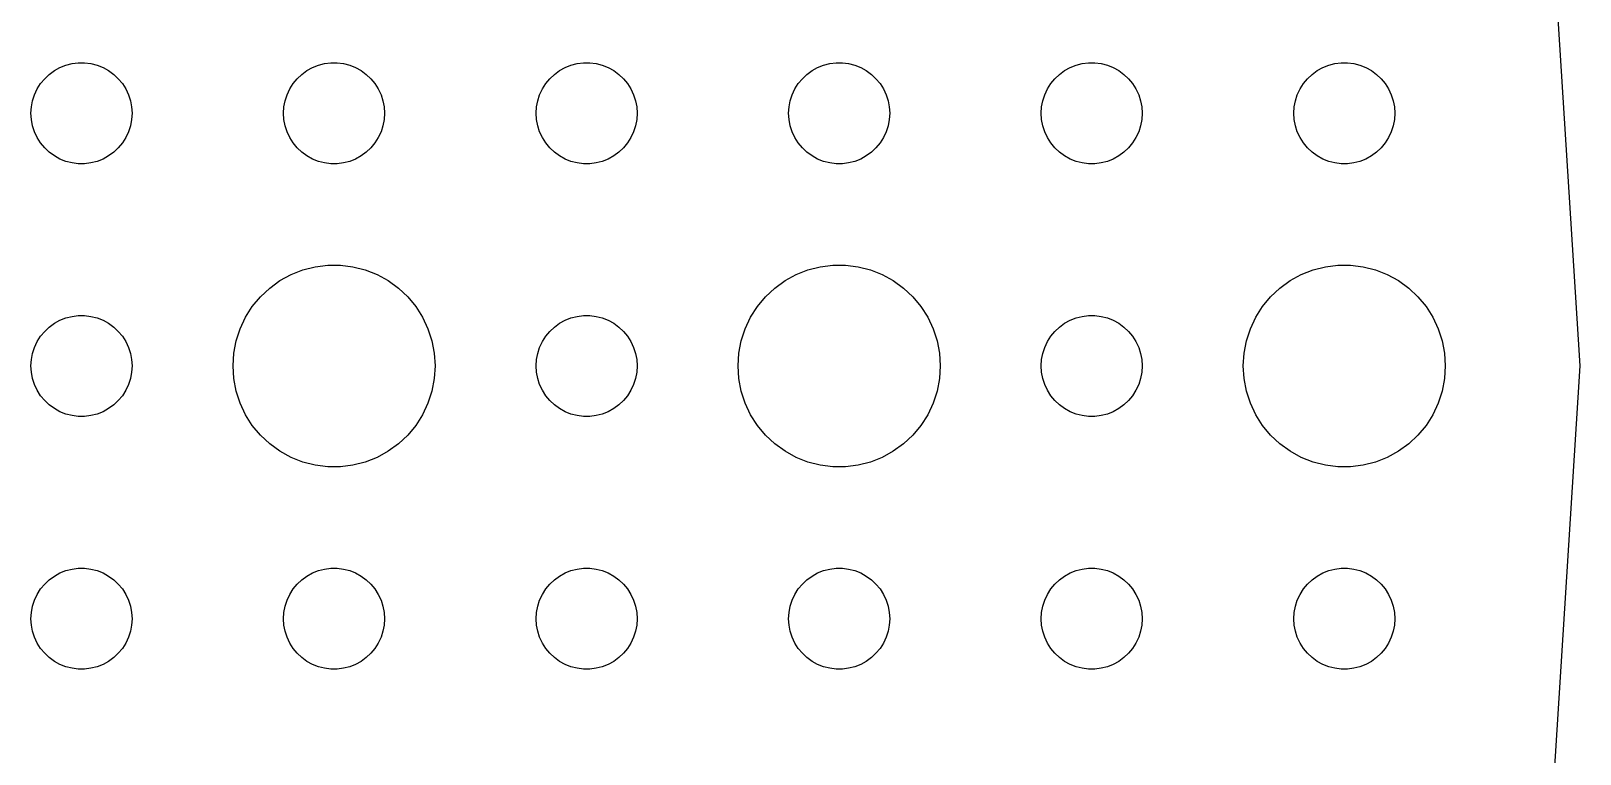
# Model space of a CAD drawing. Header units: metres. Extents: x -157 to 157, y -157 to 157.
# Drawn here: x 111 to 157, y -11.52 to 9.94 of the extents above; entities that cross this region are included whole.
import ezdxf

# ---------------------------------------------------------------- set-up
doc = ezdxf.new("R2010")
doc.units = ezdxf.units.M

msp = doc.modelspace()

# ---------------------------------------------------------------- linework, layer by layer
for p, q in [((157, 0), (155.762, 19.6773)), ((111.544, 8.65576), (111.696, 8.76648)), ((111.696, 8.76648), (111.861, 8.85724)), ((111.861, 8.85724), (112.036, 8.92657)), ((112.036, 8.92657), (112.219, 8.97342)), ((112.219, 8.97342), (112.406, 8.99704)), ((112.406, 8.99704), (112.594, 8.99704)), ((112.594, 8.99704), (112.781, 8.97342)), ((112.781, 8.97342), (112.964, 8.92657)), ((112.964, 8.92657), (113.139, 8.85724)), ((113.139, 8.85724), (113.304, 8.76648)), ((113.304, 8.76648), (113.456, 8.65576)), ((119.044, 8.65576), (119.196, 8.76648)), ((119.196, 8.76648), (119.361, 8.85724)), ((119.361, 8.85724), (119.536, 8.92657)), ((119.536, 8.92657), (119.719, 8.97342)), ((119.719, 8.97342), (119.906, 8.99704)), ((119.906, 8.99704), (120.094, 8.99704)), ((120.094, 8.99704), (120.281, 8.97342)), ((120.281, 8.97342), (120.464, 8.92657)), ((120.464, 8.92657), (120.639, 8.85724)), ((120.639, 8.85724), (120.804, 8.76648)), ((120.804, 8.76648), (120.956, 8.65576)), ((126.544, 8.65576), (126.696, 8.76648)), ((126.696, 8.76648), (126.861, 8.85724)), ((126.861, 8.85724), (127.036, 8.92657)), ((127.036, 8.92657), (127.219, 8.97342)), ((127.219, 8.97342), (127.406, 8.99704)), ((127.406, 8.99704), (127.594, 8.99704)), ((127.594, 8.99704), (127.781, 8.97342)), ((127.781, 8.97342), (127.964, 8.92657)), ((127.964, 8.92657), (128.139, 8.85724)), ((128.139, 8.85724), (128.304, 8.76648)), ((128.304, 8.76648), (128.456, 8.65576)), ((134.044, 8.65576), (134.196, 8.76648)), ((134.196, 8.76648), (134.361, 8.85724)), ((134.361, 8.85724), (134.536, 8.92657)), ((134.536, 8.92657), (134.719, 8.97342)), ((134.719, 8.97342), (134.906, 8.99704)), ((134.906, 8.99704), (135.094, 8.99704)), ((135.094, 8.99704), (135.281, 8.97342)), ((135.281, 8.97342), (135.464, 8.92657)), ((135.464, 8.92657), (135.639, 8.85724)), ((135.639, 8.85724), (135.804, 8.76648)), ((135.804, 8.76648), (135.956, 8.65576)), ((141.544, 8.65576), (141.696, 8.76648)), ((141.696, 8.76648), (141.861, 8.85724)), ((141.861, 8.85724), (142.036, 8.92657)), ((142.036, 8.92657), (142.219, 8.97342)), ((142.219, 8.97342), (142.406, 8.99704)), ((142.406, 8.99704), (142.594, 8.99704)), ((142.594, 8.99704), (142.781, 8.97342)), ((142.781, 8.97342), (142.964, 8.92657)), ((142.964, 8.92657), (143.139, 8.85724)), ((143.139, 8.85724), (143.304, 8.76648)), ((143.304, 8.76648), (143.456, 8.65576)), ((149.044, 8.65576), (149.196, 8.76648)), ((149.196, 8.76648), (149.361, 8.85724)), ((149.361, 8.85724), (149.536, 8.92657)), ((149.536, 8.92657), (149.719, 8.97342)), ((149.719, 8.97342), (149.906, 8.99704)), ((149.906, 8.99704), (150.094, 8.99704)), ((150.094, 8.99704), (150.281, 8.97342)), ((150.281, 8.97342), (150.464, 8.92657)), ((150.464, 8.92657), (150.639, 8.85724)), ((150.639, 8.85724), (150.804, 8.76648)), ((150.804, 8.76648), (150.956, 8.65576)), ((111.186, 8.22263), (111.286, 8.38167)), ((111.286, 8.38167), (111.407, 8.52681)), ((111.407, 8.52681), (111.544, 8.65576)), ((113.456, 8.65576), (113.593, 8.52681)), ((113.593, 8.52681), (113.714, 8.38167)), ((113.714, 8.38167), (113.814, 8.22263)), ((118.686, 8.22263), (118.786, 8.38167)), ((118.786, 8.38167), (118.907, 8.52681)), ((118.907, 8.52681), (119.044, 8.65576)), ((120.956, 8.65576), (121.093, 8.52681)), ((121.093, 8.52681), (121.214, 8.38167)), ((121.214, 8.38167), (121.314, 8.22263)), ((126.186, 8.22263), (126.286, 8.38167)), ((126.286, 8.38167), (126.407, 8.52681)), ((126.407, 8.52681), (126.544, 8.65576)), ((128.456, 8.65576), (128.593, 8.52681)), ((128.593, 8.52681), (128.714, 8.38167)), ((128.714, 8.38167), (128.814, 8.22263)), ((133.686, 8.22263), (133.786, 8.38167)), ((133.786, 8.38167), (133.907, 8.52681)), ((133.907, 8.52681), (134.044, 8.65576)), ((135.956, 8.65576), (136.093, 8.52681)), ((136.093, 8.52681), (136.214, 8.38167)), ((136.214, 8.38167), (136.314, 8.22263)), ((141.186, 8.22263), (141.286, 8.38167)), ((141.286, 8.38167), (141.407, 8.52681)), ((141.407, 8.52681), (141.544, 8.65576)), ((143.456, 8.65576), (143.593, 8.52681)), ((143.593, 8.52681), (143.714, 8.38167)), ((143.714, 8.38167), (143.814, 8.22263)), ((148.686, 8.22263), (148.786, 8.38167)), ((148.786, 8.38167), (148.907, 8.52681)), ((148.907, 8.52681), (149.044, 8.65576)), ((150.956, 8.65576), (151.093, 8.52681)), ((151.093, 8.52681), (151.214, 8.38167)), ((151.214, 8.38167), (151.314, 8.22263)), ((111.012, 7.68799), (111.047, 7.87303)), ((111.047, 7.87303), (111.105, 8.05219)), ((111.105, 8.05219), (111.186, 8.22263)), ((113.814, 8.22263), (113.895, 8.05219)), ((113.895, 8.05219), (113.953, 7.87303)), ((113.953, 7.87303), (113.988, 7.68799)), ((118.512, 7.68799), (118.547, 7.87303)), ((118.547, 7.87303), (118.605, 8.05219)), ((118.605, 8.05219), (118.686, 8.22263)), ((121.314, 8.22263), (121.395, 8.05219)), ((121.395, 8.05219), (121.453, 7.87303)), ((121.453, 7.87303), (121.488, 7.68799)), ((126.012, 7.68799), (126.047, 7.87303)), ((126.047, 7.87303), (126.105, 8.05219)), ((126.105, 8.05219), (126.186, 8.22263)), ((128.814, 8.22263), (128.895, 8.05219)), ((128.895, 8.05219), (128.953, 7.87303)), ((128.953, 7.87303), (128.988, 7.68799)), ((133.512, 7.68799), (133.547, 7.87303)), ((133.547, 7.87303), (133.605, 8.05219)), ((133.605, 8.05219), (133.686, 8.22263)), ((136.314, 8.22263), (136.395, 8.05219)), ((136.395, 8.05219), (136.453, 7.87303)), ((136.453, 7.87303), (136.488, 7.68799)), ((141.012, 7.68799), (141.047, 7.87303)), ((141.047, 7.87303), (141.105, 8.05219)), ((141.105, 8.05219), (141.186, 8.22263)), ((143.814, 8.22263), (143.895, 8.05219)), ((143.895, 8.05219), (143.953, 7.87303)), ((143.953, 7.87303), (143.988, 7.68799)), ((148.512, 7.68799), (148.547, 7.87303)), ((148.547, 7.87303), (148.605, 8.05219)), ((148.605, 8.05219), (148.686, 8.22263)), ((151.314, 8.22263), (151.395, 8.05219)), ((151.395, 8.05219), (151.453, 7.87303)), ((151.453, 7.87303), (151.488, 7.68799)), ((111, 7.5), (111.012, 7.68799)), ((111.012, 7.312), (111, 7.5)), ((113.988, 7.68799), (114, 7.5)), ((114, 7.5), (113.988, 7.312)), ((118.5, 7.5), (118.512, 7.68799)), ((118.512, 7.312), (118.5, 7.5)), ((121.488, 7.68799), (121.5, 7.5)), ((121.5, 7.5), (121.488, 7.312)), ((126, 7.5), (126.012, 7.68799)), ((126.012, 7.312), (126, 7.5)), ((128.988, 7.68799), (129, 7.5)), ((129, 7.5), (128.988, 7.312)), ((133.5, 7.5), (133.512, 7.68799)), ((133.512, 7.312), (133.5, 7.5)), ((136.488, 7.68799), (136.5, 7.5)), ((136.5, 7.5), (136.488, 7.312)), ((141, 7.5), (141.012, 7.68799)), ((141.012, 7.312), (141, 7.5)), ((143.988, 7.68799), (144, 7.5)), ((144, 7.5), (143.988, 7.312)), ((148.5, 7.5), (148.512, 7.68799)), ((148.512, 7.312), (148.5, 7.5)), ((151.488, 7.68799), (151.5, 7.5)), ((151.5, 7.5), (151.488, 7.312)), ((111.047, 7.12695), (111.012, 7.312)), ((111.105, 6.9478), (111.047, 7.12695)), ((111.186, 6.77736), (111.105, 6.9478)), ((113.895, 6.9478), (113.814, 6.77736)), ((113.953, 7.12695), (113.895, 6.9478)), ((113.988, 7.312), (113.953, 7.12695)), ((118.547, 7.12695), (118.512, 7.312)), ((118.605, 6.9478), (118.547, 7.12695)), ((118.686, 6.77736), (118.605, 6.9478)), ((121.395, 6.9478), (121.314, 6.77736)), ((121.453, 7.12695), (121.395, 6.9478)), ((121.488, 7.312), (121.453, 7.12695)), ((126.047, 7.12695), (126.012, 7.312)), ((126.105, 6.9478), (126.047, 7.12695)), ((126.186, 6.77736), (126.105, 6.9478)), ((128.895, 6.9478), (128.814, 6.77736)), ((128.953, 7.12695), (128.895, 6.9478)), ((128.988, 7.312), (128.953, 7.12695)), ((133.547, 7.12695), (133.512, 7.312)), ((133.605, 6.9478), (133.547, 7.12695)), ((133.686, 6.77736), (133.605, 6.9478)), ((136.395, 6.9478), (136.314, 6.77736)), ((136.453, 7.12695), (136.395, 6.9478)), ((136.488, 7.312), (136.453, 7.12695)), ((141.047, 7.12695), (141.012, 7.312)), ((141.105, 6.9478), (141.047, 7.12695)), ((141.186, 6.77736), (141.105, 6.9478)), ((143.895, 6.9478), (143.814, 6.77736)), ((143.953, 7.12695), (143.895, 6.9478)), ((143.988, 7.312), (143.953, 7.12695)), ((148.547, 7.12695), (148.512, 7.312)), ((148.605, 6.9478), (148.547, 7.12695)), ((148.686, 6.77736), (148.605, 6.9478)), ((151.395, 6.9478), (151.314, 6.77736)), ((151.453, 7.12695), (151.395, 6.9478)), ((151.488, 7.312), (151.453, 7.12695)), ((111.286, 6.61832), (111.186, 6.77736)), ((111.407, 6.47318), (111.286, 6.61832)), ((111.544, 6.34422), (111.407, 6.47318)), ((113.593, 6.47318), (113.456, 6.34422)), ((113.714, 6.61832), (113.593, 6.47318)), ((113.814, 6.77736), (113.714, 6.61832)), ((118.786, 6.61832), (118.686, 6.77736)), ((118.907, 6.47318), (118.786, 6.61832)), ((119.044, 6.34422), (118.907, 6.47318)), ((121.093, 6.47318), (120.956, 6.34422)), ((121.214, 6.61832), (121.093, 6.47318)), ((121.314, 6.77736), (121.214, 6.61832)), ((126.286, 6.61832), (126.186, 6.77736)), ((126.407, 6.47318), (126.286, 6.61832)), ((126.544, 6.34422), (126.407, 6.47318)), ((128.593, 6.47318), (128.456, 6.34422)), ((128.714, 6.61832), (128.593, 6.47318)), ((128.814, 6.77736), (128.714, 6.61832)), ((133.786, 6.61832), (133.686, 6.77736)), ((133.907, 6.47318), (133.786, 6.61832)), ((134.044, 6.34422), (133.907, 6.47318)), ((136.093, 6.47318), (135.956, 6.34422)), ((136.214, 6.61832), (136.093, 6.47318)), ((136.314, 6.77736), (136.214, 6.61832)), ((141.286, 6.61832), (141.186, 6.77736)), ((141.407, 6.47318), (141.286, 6.61832)), ((141.544, 6.34422), (141.407, 6.47318)), ((143.593, 6.47318), (143.456, 6.34422)), ((143.714, 6.61832), (143.593, 6.47318)), ((143.814, 6.77736), (143.714, 6.61832)), ((148.786, 6.61832), (148.686, 6.77736)), ((148.907, 6.47318), (148.786, 6.61832)), ((149.044, 6.34422), (148.907, 6.47318)), ((151.093, 6.47318), (150.956, 6.34422)), ((151.214, 6.61832), (151.093, 6.47318)), ((151.314, 6.77736), (151.214, 6.61832)), ((111.696, 6.23351), (111.544, 6.34422)), ((111.861, 6.14275), (111.696, 6.23351)), ((112.036, 6.07341), (111.861, 6.14275)), ((112.219, 6.02657), (112.036, 6.07341)), ((112.406, 6.00294), (112.219, 6.02657)), ((112.594, 6.00294), (112.406, 6.00294)), ((112.781, 6.02657), (112.594, 6.00294)), ((112.964, 6.07341), (112.781, 6.02657)), ((113.139, 6.14275), (112.964, 6.07341)), ((113.304, 6.23351), (113.139, 6.14275)), ((113.456, 6.34422), (113.304, 6.23351)), ((119.196, 6.23351), (119.044, 6.34422)), ((119.361, 6.14275), (119.196, 6.23351)), ((119.536, 6.07341), (119.361, 6.14275)), ((119.719, 6.02657), (119.536, 6.07341)), ((119.906, 6.00294), (119.719, 6.02657)), ((120.094, 6.00294), (119.906, 6.00294)), ((120.281, 6.02657), (120.094, 6.00294)), ((120.464, 6.07341), (120.281, 6.02657)), ((120.639, 6.14275), (120.464, 6.07341)), ((120.804, 6.23351), (120.639, 6.14275)), ((120.956, 6.34422), (120.804, 6.23351)), ((126.696, 6.23351), (126.544, 6.34422)), ((126.861, 6.14275), (126.696, 6.23351)), ((127.036, 6.07341), (126.861, 6.14275)), ((127.219, 6.02657), (127.036, 6.07341)), ((127.406, 6.00294), (127.219, 6.02657)), ((127.594, 6.00294), (127.406, 6.00294)), ((127.781, 6.02657), (127.594, 6.00294)), ((127.964, 6.07341), (127.781, 6.02657)), ((128.139, 6.14275), (127.964, 6.07341)), ((128.304, 6.23351), (128.139, 6.14275)), ((128.456, 6.34422), (128.304, 6.23351)), ((134.196, 6.23351), (134.044, 6.34422)), ((134.361, 6.14275), (134.196, 6.23351)), ((134.536, 6.07341), (134.361, 6.14275)), ((134.719, 6.02657), (134.536, 6.07341)), ((134.906, 6.00294), (134.719, 6.02657)), ((135.094, 6.00294), (134.906, 6.00294)), ((135.281, 6.02657), (135.094, 6.00294)), ((135.464, 6.07341), (135.281, 6.02657)), ((135.639, 6.14275), (135.464, 6.07341)), ((135.804, 6.23351), (135.639, 6.14275)), ((135.956, 6.34422), (135.804, 6.23351)), ((141.696, 6.23351), (141.544, 6.34422)), ((141.861, 6.14275), (141.696, 6.23351)), ((142.036, 6.07341), (141.861, 6.14275)), ((142.219, 6.02657), (142.036, 6.07341)), ((142.406, 6.00294), (142.219, 6.02657)), ((142.594, 6.00294), (142.406, 6.00294)), ((142.781, 6.02657), (142.594, 6.00294)), ((142.964, 6.07341), (142.781, 6.02657)), ((143.139, 6.14275), (142.964, 6.07341)), ((143.304, 6.23351), (143.139, 6.14275)), ((143.456, 6.34422), (143.304, 6.23351)), ((149.196, 6.23351), (149.044, 6.34422)), ((149.361, 6.14275), (149.196, 6.23351)), ((149.536, 6.07341), (149.361, 6.14275)), ((149.719, 6.02657), (149.536, 6.07341)), ((149.906, 6.00294), (149.719, 6.02657)), ((150.094, 6.00294), (149.906, 6.00294)), ((150.281, 6.02657), (150.094, 6.00294)), ((150.464, 6.07341), (150.281, 6.02657)), ((150.639, 6.14275), (150.464, 6.07341)), ((150.804, 6.23351), (150.639, 6.14275)), ((150.956, 6.34422), (150.804, 6.23351)), ((118.723, 2.71448), (119.073, 2.85316)), ((119.073, 2.85316), (119.438, 2.94685)), ((119.438, 2.94685), (119.812, 2.99408)), ((119.812, 2.99408), (120.188, 2.99408)), ((120.188, 2.99408), (120.562, 2.94685)), ((120.562, 2.94685), (120.927, 2.85316)), ((120.927, 2.85316), (121.277, 2.71448)), ((133.723, 2.71448), (134.073, 2.85316)), ((134.073, 2.85316), (134.438, 2.94685)), ((134.438, 2.94685), (134.812, 2.99408)), ((134.812, 2.99408), (135.188, 2.99408)), ((135.188, 2.99408), (135.562, 2.94685)), ((135.562, 2.94685), (135.927, 2.85316)), ((135.927, 2.85316), (136.277, 2.71448)), ((148.723, 2.71448), (149.073, 2.85316)), ((149.073, 2.85316), (149.438, 2.94685)), ((149.438, 2.94685), (149.812, 2.99408)), ((149.812, 2.99408), (150.188, 2.99408)), ((150.188, 2.99408), (150.562, 2.94685)), ((150.562, 2.94685), (150.927, 2.85316)), ((150.927, 2.85316), (151.277, 2.71448)), ((117.813, 2.05363), (118.088, 2.31154)), ((118.088, 2.31154), (118.393, 2.53297)), ((118.393, 2.53297), (118.723, 2.71448)), ((121.277, 2.71448), (121.607, 2.53297)), ((121.607, 2.53297), (121.912, 2.31154)), ((121.912, 2.31154), (122.187, 2.05363)), ((132.813, 2.05363), (133.088, 2.31154)), ((133.088, 2.31154), (133.393, 2.53297)), ((133.393, 2.53297), (133.723, 2.71448)), ((136.277, 2.71448), (136.607, 2.53297)), ((136.607, 2.53297), (136.912, 2.31154)), ((136.912, 2.31154), (137.187, 2.05363)), ((147.813, 2.05363), (148.088, 2.31154)), ((148.088, 2.31154), (148.393, 2.53297)), ((148.393, 2.53297), (148.723, 2.71448)), ((151.277, 2.71448), (151.607, 2.53297)), ((151.607, 2.53297), (151.912, 2.31154)), ((151.912, 2.31154), (152.187, 2.05363)), ((117.573, 1.76335), (117.813, 2.05363)), ((122.187, 2.05363), (122.427, 1.76335)), ((132.573, 1.76335), (132.813, 2.05363)), ((137.187, 2.05363), (137.427, 1.76335)), ((147.573, 1.76335), (147.813, 2.05363)), ((152.187, 2.05363), (152.427, 1.76335)), ((111.861, 1.35724), (112.036, 1.42657)), ((112.036, 1.42657), (112.219, 1.47342)), ((112.219, 1.47342), (112.406, 1.49704)), ((112.406, 1.49704), (112.594, 1.49704)), ((112.594, 1.49704), (112.781, 1.47342)), ((112.781, 1.47342), (112.964, 1.42657)), ((112.964, 1.42657), (113.139, 1.35724)), ((117.211, 1.10437), (117.371, 1.44525)), ((117.371, 1.44525), (117.573, 1.76335)), ((122.427, 1.76335), (122.629, 1.44525)), ((122.629, 1.44525), (122.789, 1.10437)), ((126.861, 1.35724), (127.036, 1.42657)), ((127.036, 1.42657), (127.219, 1.47342)), ((127.219, 1.47342), (127.406, 1.49704)), ((127.406, 1.49704), (127.594, 1.49704)), ((127.594, 1.49704), (127.781, 1.47342)), ((127.781, 1.47342), (127.964, 1.42657)), ((127.964, 1.42657), (128.139, 1.35724)), ((132.211, 1.10437), (132.371, 1.44525)), ((132.371, 1.44525), (132.573, 1.76335)), ((137.427, 1.76335), (137.629, 1.44525)), ((137.629, 1.44525), (137.789, 1.10437)), ((141.861, 1.35724), (142.036, 1.42657)), ((142.036, 1.42657), (142.219, 1.47342)), ((142.219, 1.47342), (142.406, 1.49704)), ((142.406, 1.49704), (142.594, 1.49704)), ((142.594, 1.49704), (142.781, 1.47342)), ((142.781, 1.47342), (142.964, 1.42657)), ((142.964, 1.42657), (143.139, 1.35724)), ((147.211, 1.10437), (147.371, 1.44525)), ((147.371, 1.44525), (147.573, 1.76335)), ((152.427, 1.76335), (152.629, 1.44525)), ((152.629, 1.44525), (152.789, 1.10437)), ((111.286, 0.88167), (111.407, 1.02681)), ((111.407, 1.02681), (111.544, 1.15576)), ((111.544, 1.15576), (111.696, 1.26648)), ((111.696, 1.26648), (111.861, 1.35724)), ((113.139, 1.35724), (113.304, 1.26648)), ((113.304, 1.26648), (113.456, 1.15576)), ((113.456, 1.15576), (113.593, 1.02681)), ((113.593, 1.02681), (113.714, 0.88167)), ((117.094, 0.74606), (117.211, 1.10437)), ((122.789, 1.10437), (122.906, 0.74606)), ((126.286, 0.88167), (126.407, 1.02681)), ((126.407, 1.02681), (126.544, 1.15576)), ((126.544, 1.15576), (126.696, 1.26648)), ((126.696, 1.26648), (126.861, 1.35724)), ((128.139, 1.35724), (128.304, 1.26648)), ((128.304, 1.26648), (128.456, 1.15576)), ((128.456, 1.15576), (128.593, 1.02681)), ((128.593, 1.02681), (128.714, 0.88167)), ((132.094, 0.74606), (132.211, 1.10437)), ((137.789, 1.10437), (137.906, 0.74606)), ((141.286, 0.88167), (141.407, 1.02681)), ((141.407, 1.02681), (141.544, 1.15576)), ((141.544, 1.15576), (141.696, 1.26648)), ((141.696, 1.26648), (141.861, 1.35724)), ((143.139, 1.35724), (143.304, 1.26648)), ((143.304, 1.26648), (143.456, 1.15576)), ((143.456, 1.15576), (143.593, 1.02681)), ((143.593, 1.02681), (143.714, 0.88167)), ((147.094, 0.74606), (147.211, 1.10437)), ((152.789, 1.10437), (152.906, 0.74606)), ((111.047, 0.37303), (111.105, 0.55219)), ((111.105, 0.55219), (111.186, 0.72263)), ((111.186, 0.72263), (111.286, 0.88167)), ((113.714, 0.88167), (113.814, 0.72263)), ((113.814, 0.72263), (113.895, 0.55219)), ((113.895, 0.55219), (113.953, 0.37303)), ((117.024, 0.37599), (117.094, 0.74606)), ((122.906, 0.74606), (122.976, 0.37599)), ((126.047, 0.37303), (126.105, 0.55219)), ((126.105, 0.55219), (126.186, 0.72263)), ((126.186, 0.72263), (126.286, 0.88167)), ((128.714, 0.88167), (128.814, 0.72263)), ((128.814, 0.72263), (128.895, 0.55219)), ((128.895, 0.55219), (128.953, 0.37303)), ((132.024, 0.37599), (132.094, 0.74606)), ((137.906, 0.74606), (137.976, 0.37599)), ((141.047, 0.37303), (141.105, 0.55219)), ((141.105, 0.55219), (141.186, 0.72263)), ((141.186, 0.72263), (141.286, 0.88167)), ((143.714, 0.88167), (143.814, 0.72263)), ((143.814, 0.72263), (143.895, 0.55219)), ((143.895, 0.55219), (143.953, 0.37303)), ((147.024, 0.37599), (147.094, 0.74606)), ((152.906, 0.74606), (152.976, 0.37599)), ((111, 0), (111.012, 0.18799)), ((111.012, -0.18799), (111, 0)), ((111.012, 0.18799), (111.047, 0.37303)), ((113.953, 0.37303), (113.988, 0.18799)), ((113.988, 0.18799), (114, 0)), ((114, 0), (113.988, -0.18799)), ((117, 0), (117.024, 0.37599)), ((117.024, -0.37599), (117, 0)), ((122.976, 0.37599), (123, 0)), ((123, 0), (122.976, -0.37599)), ((126, 0), (126.012, 0.18799)), ((126.012, -0.18799), (126, 0)), ((126.012, 0.18799), (126.047, 0.37303)), ((128.953, 0.37303), (128.988, 0.18799)), ((128.988, 0.18799), (129, 0)), ((129, 0), (128.988, -0.18799)), ((132, 0), (132.024, 0.37599)), ((132.024, -0.37599), (132, 0)), ((137.976, 0.37599), (138, 0)), ((138, 0), (137.976, -0.37599)), ((141, 0), (141.012, 0.18799)), ((141.012, -0.18799), (141, 0)), ((141.012, 0.18799), (141.047, 0.37303)), ((143.953, 0.37303), (143.988, 0.18799)), ((143.988, 0.18799), (144, 0)), ((144, 0), (143.988, -0.18799)), ((147, 0), (147.024, 0.37599)), ((147.024, -0.37599), (147, 0)), ((152.976, 0.37599), (153, 0)), ((153, 0), (152.976, -0.37599)), ((155.762, -19.6773), (157, 0)), ((111.047, -0.37303), (111.012, -0.18799)), ((111.105, -0.55219), (111.047, -0.37303)), ((113.953, -0.37303), (113.895, -0.55219)), ((113.988, -0.18799), (113.953, -0.37303)), ((117.094, -0.74606), (117.024, -0.37599)), ((122.976, -0.37599), (122.906, -0.74606)), ((126.047, -0.37303), (126.012, -0.18799)), ((126.105, -0.55219), (126.047, -0.37303)), ((128.953, -0.37303), (128.895, -0.55219)), ((128.988, -0.18799), (128.953, -0.37303)), ((132.094, -0.74606), (132.024, -0.37599)), ((137.976, -0.37599), (137.906, -0.74606)), ((141.047, -0.37303), (141.012, -0.18799)), ((141.105, -0.55219), (141.047, -0.37303)), ((143.953, -0.37303), (143.895, -0.55219)), ((143.988, -0.18799), (143.953, -0.37303)), ((147.094, -0.74606), (147.024, -0.37599)), ((152.976, -0.37599), (152.906, -0.74606)), ((111.186, -0.72263), (111.105, -0.55219)), ((111.286, -0.88167), (111.186, -0.72263)), ((111.407, -1.02681), (111.286, -0.88167)), ((113.714, -0.88167), (113.593, -1.02681)), ((113.814, -0.72263), (113.714, -0.88167)), ((113.895, -0.55219), (113.814, -0.72263)), ((117.211, -1.10437), (117.094, -0.74606)), ((122.906, -0.74606), (122.789, -1.10437)), ((126.186, -0.72263), (126.105, -0.55219)), ((126.286, -0.88167), (126.186, -0.72263)), ((126.407, -1.02681), (126.286, -0.88167)), ((128.714, -0.88167), (128.593, -1.02681)), ((128.814, -0.72263), (128.714, -0.88167)), ((128.895, -0.55219), (128.814, -0.72263)), ((132.211, -1.10437), (132.094, -0.74606)), ((137.906, -0.74606), (137.789, -1.10437)), ((141.186, -0.72263), (141.105, -0.55219)), ((141.286, -0.88167), (141.186, -0.72263)), ((141.407, -1.02681), (141.286, -0.88167)), ((143.714, -0.88167), (143.593, -1.02681)), ((143.814, -0.72263), (143.714, -0.88167)), ((143.895, -0.55219), (143.814, -0.72263)), ((147.211, -1.10437), (147.094, -0.74606)), ((152.906, -0.74606), (152.789, -1.10437)), ((111.544, -1.15576), (111.407, -1.02681)), ((111.696, -1.26648), (111.544, -1.15576)), ((111.861, -1.35724), (111.696, -1.26648)), ((112.036, -1.42657), (111.861, -1.35724)), ((113.139, -1.35724), (112.964, -1.42657)), ((113.304, -1.26648), (113.139, -1.35724)), ((113.456, -1.15576), (113.304, -1.26648)), ((113.593, -1.02681), (113.456, -1.15576)), ((117.371, -1.44525), (117.211, -1.10437)), ((122.789, -1.10437), (122.629, -1.44525)), ((126.544, -1.15576), (126.407, -1.02681)), ((126.696, -1.26648), (126.544, -1.15576)), ((126.861, -1.35724), (126.696, -1.26648)), ((127.036, -1.42657), (126.861, -1.35724)), ((128.139, -1.35724), (127.964, -1.42657)), ((128.304, -1.26648), (128.139, -1.35724)), ((128.456, -1.15576), (128.304, -1.26648)), ((128.593, -1.02681), (128.456, -1.15576)), ((132.371, -1.44525), (132.211, -1.10437)), ((137.789, -1.10437), (137.629, -1.44525)), ((141.544, -1.15576), (141.407, -1.02681)), ((141.696, -1.26648), (141.544, -1.15576)), ((141.861, -1.35724), (141.696, -1.26648)), ((142.036, -1.42657), (141.861, -1.35724)), ((143.139, -1.35724), (142.964, -1.42657)), ((143.304, -1.26648), (143.139, -1.35724)), ((143.456, -1.15576), (143.304, -1.26648)), ((143.593, -1.02681), (143.456, -1.15576)), ((147.371, -1.44525), (147.211, -1.10437)), ((152.789, -1.10437), (152.629, -1.44525)), ((112.219, -1.47342), (112.036, -1.42657)), ((112.406, -1.49704), (112.219, -1.47342)), ((112.594, -1.49704), (112.406, -1.49704)), ((112.781, -1.47342), (112.594, -1.49704)), ((112.964, -1.42657), (112.781, -1.47342)), ((117.573, -1.76335), (117.371, -1.44525)), ((117.813, -2.05363), (117.573, -1.76335)), ((122.427, -1.76335), (122.187, -2.05363)), ((122.629, -1.44525), (122.427, -1.76335)), ((127.219, -1.47342), (127.036, -1.42657)), ((127.406, -1.49704), (127.219, -1.47342)), ((127.594, -1.49704), (127.406, -1.49704)), ((127.781, -1.47342), (127.594, -1.49704)), ((127.964, -1.42657), (127.781, -1.47342)), ((132.573, -1.76335), (132.371, -1.44525)), ((132.813, -2.05363), (132.573, -1.76335)), ((137.427, -1.76335), (137.187, -2.05363)), ((137.629, -1.44525), (137.427, -1.76335)), ((142.219, -1.47342), (142.036, -1.42657)), ((142.406, -1.49704), (142.219, -1.47342)), ((142.594, -1.49704), (142.406, -1.49704)), ((142.781, -1.47342), (142.594, -1.49704)), ((142.964, -1.42657), (142.781, -1.47342)), ((147.573, -1.76335), (147.371, -1.44525)), ((147.813, -2.05363), (147.573, -1.76335)), ((152.427, -1.76335), (152.187, -2.05363)), ((152.629, -1.44525), (152.427, -1.76335)), ((118.088, -2.31154), (117.813, -2.05363)), ((122.187, -2.05363), (121.912, -2.31154)), ((133.088, -2.31154), (132.813, -2.05363)), ((137.187, -2.05363), (136.912, -2.31154)), ((148.088, -2.31154), (147.813, -2.05363)), ((152.187, -2.05363), (151.912, -2.31154)), ((118.393, -2.53297), (118.088, -2.31154)), ((118.723, -2.71448), (118.393, -2.53297)), ((119.073, -2.85316), (118.723, -2.71448)), ((121.277, -2.71448), (120.927, -2.85316)), ((121.607, -2.53297), (121.277, -2.71448)), ((121.912, -2.31154), (121.607, -2.53297)), ((133.393, -2.53297), (133.088, -2.31154)), ((133.723, -2.71448), (133.393, -2.53297)), ((134.073, -2.85316), (133.723, -2.71448)), ((136.277, -2.71448), (135.927, -2.85316)), ((136.607, -2.53297), (136.277, -2.71448)), ((136.912, -2.31154), (136.607, -2.53297)), ((148.393, -2.53297), (148.088, -2.31154)), ((148.723, -2.71448), (148.393, -2.53297)), ((149.073, -2.85316), (148.723, -2.71448)), ((151.277, -2.71448), (150.927, -2.85316)), ((151.607, -2.53297), (151.277, -2.71448)), ((151.912, -2.31154), (151.607, -2.53297)), ((119.438, -2.94685), (119.073, -2.85316)), ((119.812, -2.99408), (119.438, -2.94685)), ((120.188, -2.99408), (119.812, -2.99408)), ((120.562, -2.94685), (120.188, -2.99408)), ((120.927, -2.85316), (120.562, -2.94685)), ((134.438, -2.94685), (134.073, -2.85316)), ((134.812, -2.99408), (134.438, -2.94685)), ((135.188, -2.99408), (134.812, -2.99408)), ((135.562, -2.94685), (135.188, -2.99408)), ((135.927, -2.85316), (135.562, -2.94685)), ((149.438, -2.94685), (149.073, -2.85316)), ((149.812, -2.99408), (149.438, -2.94685)), ((150.188, -2.99408), (149.812, -2.99408)), ((150.562, -2.94685), (150.188, -2.99408)), ((150.927, -2.85316), (150.562, -2.94685)), ((111.407, -6.47318), (111.544, -6.34422)), ((111.544, -6.34422), (111.696, -6.23351)), ((111.696, -6.23351), (111.861, -6.14275)), ((111.861, -6.14275), (112.036, -6.07341)), ((112.036, -6.07341), (112.219, -6.02657)), ((112.219, -6.02657), (112.406, -6.00294)), ((112.406, -6.00294), (112.594, -6.00294)), ((112.594, -6.00294), (112.781, -6.02657)), ((112.781, -6.02657), (112.964, -6.07341)), ((112.964, -6.07341), (113.139, -6.14275)), ((113.139, -6.14275), (113.304, -6.23351)), ((113.304, -6.23351), (113.456, -6.34422)), ((113.456, -6.34422), (113.593, -6.47318)), ((118.907, -6.47318), (119.044, -6.34422)), ((119.044, -6.34422), (119.196, -6.23351)), ((119.196, -6.23351), (119.361, -6.14275)), ((119.361, -6.14275), (119.536, -6.07341)), ((119.536, -6.07341), (119.719, -6.02657)), ((119.719, -6.02657), (119.906, -6.00294)), ((119.906, -6.00294), (120.094, -6.00294)), ((120.094, -6.00294), (120.281, -6.02657)), ((120.281, -6.02657), (120.464, -6.07341)), ((120.464, -6.07341), (120.639, -6.14275)), ((120.639, -6.14275), (120.804, -6.23351)), ((120.804, -6.23351), (120.956, -6.34422)), ((120.956, -6.34422), (121.093, -6.47318)), ((126.407, -6.47318), (126.544, -6.34422)), ((126.544, -6.34422), (126.696, -6.23351)), ((126.696, -6.23351), (126.861, -6.14275)), ((126.861, -6.14275), (127.036, -6.07341)), ((127.036, -6.07341), (127.219, -6.02657)), ((127.219, -6.02657), (127.406, -6.00294)), ((127.406, -6.00294), (127.594, -6.00294)), ((127.594, -6.00294), (127.781, -6.02657)), ((127.781, -6.02657), (127.964, -6.07341)), ((127.964, -6.07341), (128.139, -6.14275)), ((128.139, -6.14275), (128.304, -6.23351)), ((128.304, -6.23351), (128.456, -6.34422)), ((128.456, -6.34422), (128.593, -6.47318)), ((133.907, -6.47318), (134.044, -6.34422)), ((134.044, -6.34422), (134.196, -6.23351)), ((134.196, -6.23351), (134.361, -6.14275)), ((134.361, -6.14275), (134.536, -6.07341)), ((134.536, -6.07341), (134.719, -6.02657)), ((134.719, -6.02657), (134.906, -6.00294)), ((134.906, -6.00294), (135.094, -6.00294)), ((135.094, -6.00294), (135.281, -6.02657)), ((135.281, -6.02657), (135.464, -6.07341)), ((135.464, -6.07341), (135.639, -6.14275)), ((135.639, -6.14275), (135.804, -6.23351)), ((135.804, -6.23351), (135.956, -6.34422)), ((135.956, -6.34422), (136.093, -6.47318)), ((141.407, -6.47318), (141.544, -6.34422)), ((141.544, -6.34422), (141.696, -6.23351)), ((141.696, -6.23351), (141.861, -6.14275)), ((141.861, -6.14275), (142.036, -6.07341)), ((142.036, -6.07341), (142.219, -6.02657)), ((142.219, -6.02657), (142.406, -6.00294)), ((142.406, -6.00294), (142.594, -6.00294)), ((142.594, -6.00294), (142.781, -6.02657)), ((142.781, -6.02657), (142.964, -6.07341)), ((142.964, -6.07341), (143.139, -6.14275)), ((143.139, -6.14275), (143.304, -6.23351)), ((143.304, -6.23351), (143.456, -6.34422)), ((143.456, -6.34422), (143.593, -6.47318)), ((148.907, -6.47318), (149.044, -6.34422)), ((149.044, -6.34422), (149.196, -6.23351)), ((149.196, -6.23351), (149.361, -6.14275)), ((149.361, -6.14275), (149.536, -6.07341)), ((149.536, -6.07341), (149.719, -6.02657)), ((149.719, -6.02657), (149.906, -6.00294)), ((149.906, -6.00294), (150.094, -6.00294)), ((150.094, -6.00294), (150.281, -6.02657)), ((150.281, -6.02657), (150.464, -6.07341)), ((150.464, -6.07341), (150.639, -6.14275)), ((150.639, -6.14275), (150.804, -6.23351)), ((150.804, -6.23351), (150.956, -6.34422)), ((150.956, -6.34422), (151.093, -6.47318)), ((111.105, -6.9478), (111.186, -6.77736)), ((111.186, -6.77736), (111.286, -6.61832)), ((111.286, -6.61832), (111.407, -6.47318)), ((113.593, -6.47318), (113.714, -6.61832)), ((113.714, -6.61832), (113.814, -6.77736)), ((113.814, -6.77736), (113.895, -6.9478)), ((118.605, -6.9478), (118.686, -6.77736)), ((118.686, -6.77736), (118.786, -6.61832)), ((118.786, -6.61832), (118.907, -6.47318)), ((121.093, -6.47318), (121.214, -6.61832)), ((121.214, -6.61832), (121.314, -6.77736)), ((121.314, -6.77736), (121.395, -6.9478)), ((126.105, -6.9478), (126.186, -6.77736)), ((126.186, -6.77736), (126.286, -6.61832)), ((126.286, -6.61832), (126.407, -6.47318)), ((128.593, -6.47318), (128.714, -6.61832)), ((128.714, -6.61832), (128.814, -6.77736)), ((128.814, -6.77736), (128.895, -6.9478)), ((133.605, -6.9478), (133.686, -6.77736)), ((133.686, -6.77736), (133.786, -6.61832)), ((133.786, -6.61832), (133.907, -6.47318)), ((136.093, -6.47318), (136.214, -6.61832)), ((136.214, -6.61832), (136.314, -6.77736)), ((136.314, -6.77736), (136.395, -6.9478)), ((141.105, -6.9478), (141.186, -6.77736)), ((141.186, -6.77736), (141.286, -6.61832)), ((141.286, -6.61832), (141.407, -6.47318)), ((143.593, -6.47318), (143.714, -6.61832)), ((143.714, -6.61832), (143.814, -6.77736)), ((143.814, -6.77736), (143.895, -6.9478)), ((148.605, -6.9478), (148.686, -6.77736)), ((148.686, -6.77736), (148.786, -6.61832)), ((148.786, -6.61832), (148.907, -6.47318)), ((151.093, -6.47318), (151.214, -6.61832)), ((151.214, -6.61832), (151.314, -6.77736)), ((151.314, -6.77736), (151.395, -6.9478)), ((111, -7.5), (111.012, -7.312)), ((111.012, -7.312), (111.047, -7.12695)), ((111.047, -7.12695), (111.105, -6.9478)), ((113.895, -6.9478), (113.953, -7.12695)), ((113.953, -7.12695), (113.988, -7.312)), ((113.988, -7.312), (114, -7.5)), ((118.5, -7.5), (118.512, -7.312)), ((118.512, -7.312), (118.547, -7.12695)), ((118.547, -7.12695), (118.605, -6.9478)), ((121.395, -6.9478), (121.453, -7.12695)), ((121.453, -7.12695), (121.488, -7.312)), ((121.488, -7.312), (121.5, -7.5)), ((126, -7.5), (126.012, -7.312)), ((126.012, -7.312), (126.047, -7.12695)), ((126.047, -7.12695), (126.105, -6.9478)), ((128.895, -6.9478), (128.953, -7.12695)), ((128.953, -7.12695), (128.988, -7.312)), ((128.988, -7.312), (129, -7.5)), ((133.5, -7.5), (133.512, -7.312)), ((133.512, -7.312), (133.547, -7.12695)), ((133.547, -7.12695), (133.605, -6.9478)), ((136.395, -6.9478), (136.453, -7.12695)), ((136.453, -7.12695), (136.488, -7.312)), ((136.488, -7.312), (136.5, -7.5)), ((141, -7.5), (141.012, -7.312)), ((141.012, -7.312), (141.047, -7.12695)), ((141.047, -7.12695), (141.105, -6.9478)), ((143.895, -6.9478), (143.953, -7.12695)), ((143.953, -7.12695), (143.988, -7.312)), ((143.988, -7.312), (144, -7.5)), ((148.5, -7.5), (148.512, -7.312)), ((148.512, -7.312), (148.547, -7.12695)), ((148.547, -7.12695), (148.605, -6.9478)), ((151.395, -6.9478), (151.453, -7.12695)), ((151.453, -7.12695), (151.488, -7.312)), ((151.488, -7.312), (151.5, -7.5)), ((111.012, -7.68799), (111, -7.5)), ((111.047, -7.87303), (111.012, -7.68799)), ((113.988, -7.68799), (113.953, -7.87303)), ((114, -7.5), (113.988, -7.68799)), ((118.512, -7.68799), (118.5, -7.5)), ((118.547, -7.87303), (118.512, -7.68799)), ((121.488, -7.68799), (121.453, -7.87303)), ((121.5, -7.5), (121.488, -7.68799)), ((126.012, -7.68799), (126, -7.5)), ((126.047, -7.87303), (126.012, -7.68799)), ((128.988, -7.68799), (128.953, -7.87303)), ((129, -7.5), (128.988, -7.68799)), ((133.512, -7.68799), (133.5, -7.5)), ((133.547, -7.87303), (133.512, -7.68799)), ((136.488, -7.68799), (136.453, -7.87303)), ((136.5, -7.5), (136.488, -7.68799)), ((141.012, -7.68799), (141, -7.5)), ((141.047, -7.87303), (141.012, -7.68799)), ((143.988, -7.68799), (143.953, -7.87303)), ((144, -7.5), (143.988, -7.68799)), ((148.512, -7.68799), (148.5, -7.5)), ((148.547, -7.87303), (148.512, -7.68799)), ((151.488, -7.68799), (151.453, -7.87303)), ((151.5, -7.5), (151.488, -7.68799)), ((111.105, -8.05219), (111.047, -7.87303)), ((111.186, -8.22263), (111.105, -8.05219)), ((111.286, -8.38167), (111.186, -8.22263)), ((113.814, -8.22263), (113.714, -8.38167)), ((113.895, -8.05219), (113.814, -8.22263)), ((113.953, -7.87303), (113.895, -8.05219)), ((118.605, -8.05219), (118.547, -7.87303)), ((118.686, -8.22263), (118.605, -8.05219)), ((118.786, -8.38167), (118.686, -8.22263)), ((121.314, -8.22263), (121.214, -8.38167)), ((121.395, -8.05219), (121.314, -8.22263)), ((121.453, -7.87303), (121.395, -8.05219)), ((126.105, -8.05219), (126.047, -7.87303)), ((126.186, -8.22263), (126.105, -8.05219)), ((126.286, -8.38167), (126.186, -8.22263)), ((128.814, -8.22263), (128.714, -8.38167)), ((128.895, -8.05219), (128.814, -8.22263)), ((128.953, -7.87303), (128.895, -8.05219)), ((133.605, -8.05219), (133.547, -7.87303)), ((133.686, -8.22263), (133.605, -8.05219)), ((133.786, -8.38167), (133.686, -8.22263)), ((136.314, -8.22263), (136.214, -8.38167)), ((136.395, -8.05219), (136.314, -8.22263)), ((136.453, -7.87303), (136.395, -8.05219)), ((141.105, -8.05219), (141.047, -7.87303)), ((141.186, -8.22263), (141.105, -8.05219)), ((141.286, -8.38167), (141.186, -8.22263)), ((143.814, -8.22263), (143.714, -8.38167)), ((143.895, -8.05219), (143.814, -8.22263)), ((143.953, -7.87303), (143.895, -8.05219)), ((148.605, -8.05219), (148.547, -7.87303)), ((148.686, -8.22263), (148.605, -8.05219)), ((148.786, -8.38167), (148.686, -8.22263)), ((151.314, -8.22263), (151.214, -8.38167)), ((151.395, -8.05219), (151.314, -8.22263)), ((151.453, -7.87303), (151.395, -8.05219)), ((111.407, -8.52681), (111.286, -8.38167)), ((111.544, -8.65576), (111.407, -8.52681)), ((111.696, -8.76648), (111.544, -8.65576)), ((113.456, -8.65576), (113.304, -8.76648)), ((113.593, -8.52681), (113.456, -8.65576)), ((113.714, -8.38167), (113.593, -8.52681)), ((118.907, -8.52681), (118.786, -8.38167)), ((119.044, -8.65576), (118.907, -8.52681)), ((119.196, -8.76648), (119.044, -8.65576)), ((120.956, -8.65576), (120.804, -8.76648)), ((121.093, -8.52681), (120.956, -8.65576)), ((121.214, -8.38167), (121.093, -8.52681)), ((126.407, -8.52681), (126.286, -8.38167)), ((126.544, -8.65576), (126.407, -8.52681)), ((126.696, -8.76648), (126.544, -8.65576)), ((128.456, -8.65576), (128.304, -8.76648)), ((128.593, -8.52681), (128.456, -8.65576)), ((128.714, -8.38167), (128.593, -8.52681)), ((133.907, -8.52681), (133.786, -8.38167)), ((134.044, -8.65576), (133.907, -8.52681)), ((134.196, -8.76648), (134.044, -8.65576)), ((135.956, -8.65576), (135.804, -8.76648)), ((136.093, -8.52681), (135.956, -8.65576)), ((136.214, -8.38167), (136.093, -8.52681)), ((141.407, -8.52681), (141.286, -8.38167)), ((141.544, -8.65576), (141.407, -8.52681)), ((141.696, -8.76648), (141.544, -8.65576)), ((143.456, -8.65576), (143.304, -8.76648)), ((143.593, -8.52681), (143.456, -8.65576)), ((143.714, -8.38167), (143.593, -8.52681)), ((148.907, -8.52681), (148.786, -8.38167)), ((149.044, -8.65576), (148.907, -8.52681)), ((149.196, -8.76648), (149.044, -8.65576)), ((150.956, -8.65576), (150.804, -8.76648)), ((151.093, -8.52681), (150.956, -8.65576)), ((151.214, -8.38167), (151.093, -8.52681)), ((111.861, -8.85724), (111.696, -8.76648)), ((112.036, -8.92657), (111.861, -8.85724)), ((112.219, -8.97342), (112.036, -8.92657)), ((112.406, -8.99704), (112.219, -8.97342)), ((112.594, -8.99704), (112.406, -8.99704)), ((112.781, -8.97342), (112.594, -8.99704)), ((112.964, -8.92657), (112.781, -8.97342)), ((113.139, -8.85724), (112.964, -8.92657)), ((113.304, -8.76648), (113.139, -8.85724)), ((119.361, -8.85724), (119.196, -8.76648)), ((119.536, -8.92657), (119.361, -8.85724)), ((119.719, -8.97342), (119.536, -8.92657)), ((119.906, -8.99704), (119.719, -8.97342)), ((120.094, -8.99704), (119.906, -8.99704)), ((120.281, -8.97342), (120.094, -8.99704)), ((120.464, -8.92657), (120.281, -8.97342)), ((120.639, -8.85724), (120.464, -8.92657)), ((120.804, -8.76648), (120.639, -8.85724)), ((126.861, -8.85724), (126.696, -8.76648)), ((127.036, -8.92657), (126.861, -8.85724)), ((127.219, -8.97342), (127.036, -8.92657)), ((127.406, -8.99704), (127.219, -8.97342)), ((127.594, -8.99704), (127.406, -8.99704)), ((127.781, -8.97342), (127.594, -8.99704)), ((127.964, -8.92657), (127.781, -8.97342)), ((128.139, -8.85724), (127.964, -8.92657)), ((128.304, -8.76648), (128.139, -8.85724)), ((134.361, -8.85724), (134.196, -8.76648)), ((134.536, -8.92657), (134.361, -8.85724)), ((134.719, -8.97342), (134.536, -8.92657)), ((134.906, -8.99704), (134.719, -8.97342)), ((135.094, -8.99704), (134.906, -8.99704)), ((135.281, -8.97342), (135.094, -8.99704)), ((135.464, -8.92657), (135.281, -8.97342)), ((135.639, -8.85724), (135.464, -8.92657)), ((135.804, -8.76648), (135.639, -8.85724)), ((141.861, -8.85724), (141.696, -8.76648)), ((142.036, -8.92657), (141.861, -8.85724)), ((142.219, -8.97342), (142.036, -8.92657)), ((142.406, -8.99704), (142.219, -8.97342)), ((142.594, -8.99704), (142.406, -8.99704)), ((142.781, -8.97342), (142.594, -8.99704)), ((142.964, -8.92657), (142.781, -8.97342)), ((143.139, -8.85724), (142.964, -8.92657)), ((143.304, -8.76648), (143.139, -8.85724)), ((149.361, -8.85724), (149.196, -8.76648)), ((149.536, -8.92657), (149.361, -8.85724)), ((149.719, -8.97342), (149.536, -8.92657)), ((149.906, -8.99704), (149.719, -8.97342)), ((150.094, -8.99704), (149.906, -8.99704)), ((150.281, -8.97342), (150.094, -8.99704)), ((150.464, -8.92657), (150.281, -8.97342)), ((150.639, -8.85724), (150.464, -8.92657)), ((150.804, -8.76648), (150.639, -8.85724))]:
    msp.add_line(p, q)

doc.saveas('drawing.dxf')
